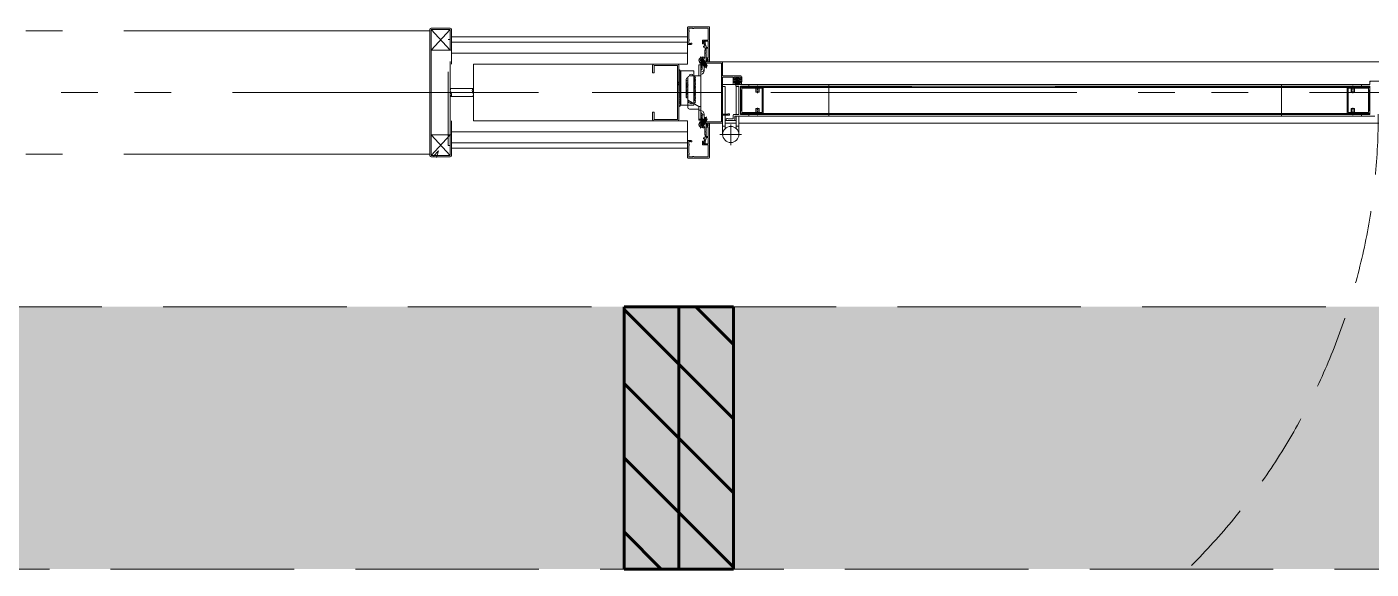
# Model space of a CAD drawing. Units: millimetres at full size. Extents: x -22551 to 92397, y -19340 to 14894.
# Drawn here: x 9241 to 10778, y 2119 to 2739 of the extents above; entities that cross this region are included whole.
import ezdxf

# ---------------------------------------------------------------- set-up
doc = ezdxf.new("R2010")
doc.units = ezdxf.units.MM
doc.header["$LTSCALE"] = 70
for name, pattern in [('CHAIN1', [8, 5, -1, 1, -1]), ('DASHED1', [1.8, 1.2, -0.6]), ('DASHED3', [4, 3, -1]), ('DOUBLE_CHAIN1', [8.8, 5, -1, 0.6, -0.6, 0.6, -1])]:
    doc.linetypes.add(name, pattern=pattern)
for name, color, linetype, lineweight in [('1-2_階なし_梁', 9, 'DASHED3', 15), ('2-0_通芯', 7, 'Continuous', 15), ('2-2_間仕切り芯', 7, 'DOUBLE_CHAIN1', 15), ('3-F_スリーブ', 1, 'Continuous', 60)]:
    doc.layers.add(name, color=color, linetype=linetype, lineweight=lineweight)

# ---------------------------------------------------------------- blocks, each defined once
blk = doc.blocks.new('グループ部品-125')
at = {"layer": '2-0_通芯'}
for p, q in [((9725.11, 2737.8), (9703.11, 2737.8)), ((9996.61, 2696.8), (9996.61, 2738.8)), ((9701.61, 2736.3), (9701.61, 2592.3)), ((9726.61, 2736.3), (9726.61, 2696.8)), ((9726.61, 2727.8), (9996.61, 2727.8)), ((9726.61, 2721.8), (9996.61, 2721.8)), ((9726.61, 2709.3), (9996.61, 2709.3)), ((10000.86, 2719.3), (9997.11, 2719.3)), ((9751.61, 2696.8), (9751.61, 2631.8)), ((9751.61, 2696.8), (9996.61, 2696.8)), ((9956.61, 2686.8), (9956.61, 2695.2)), ((9958.21, 2696.8), (9985.01, 2696.8)), ((9986.61, 2695.2), (9986.61, 2633.4)), ((10009.31, 2695.8), (10009.31, 2683.3)), ((10011.61, 2695.8), (10009.31, 2695.8)), ((10009.88, 2699.95), (10009.4, 2700.97)), ((10015.94, 2703.45), (10009.88, 2699.95)), ((10013.49, 2700.69), (10011.03, 2704.95)), ((10014.97, 2702.08), (10011.55, 2700.1)), ((10011.59, 2700.03), (10012.03, 2700.03)), ((10011.61, 2699.3), (10036.61, 2699.3)), ((10011.61, 2690.3), (10011.61, 2699.3)), ((10011.61, 2695.8), (10011.61, 2632.8)), ((10011.66, 2700.4), (10011.76, 2700.23)), ((10011.94, 2699.42), (10015.02, 2702.01)), ((10011.94, 2699.42), (10012.38, 2699.42)), ((10013.09, 2700.99), (10012.03, 2700.03)), ((10012.07, 2699.95), (10012.03, 2700.03)), ((10012.2, 2698.97), (10012.29, 2698.82)), ((10012.29, 2698.82), (10015.37, 2701.4)), ((10012.29, 2698.82), (10012.73, 2698.82)), ((10014.8, 2701.63), (10012.38, 2699.42)), ((10012.42, 2699.35), (10012.38, 2699.42)), ((10012.42, 2699.35), (10014.84, 2701.55)), ((10013.26, 2691.43), (10012.61, 2690.3)), ((10012.64, 2698.21), (10013.08, 2698.21)), ((10012.71, 2698), (10012.71, 2692.3)), ((10035.21, 2698), (10012.71, 2698)), ((10012.71, 2692.3), (10013.26, 2692.3)), ((10015.15, 2701.02), (10012.73, 2698.82)), ((10012.77, 2698.74), (10012.73, 2698.82)), ((10015.98, 2700.34), (10012.9, 2697.75)), ((10012.9, 2697.75), (10013.12, 2698.13)), ((10012.9, 2697.75), (10012.99, 2697.6)), ((10012.99, 2697.6), (10016.07, 2700.19)), ((10012.99, 2697.6), (10013.43, 2697.6)), ((10013.12, 2698.13), (10013.08, 2698.21)), ((10013.11, 2694.26), (10013.62, 2697.17)), ((10013.11, 2691.29), (10013.11, 2694.26)), ((10013.12, 2698.13), (10015.54, 2700.34)), ((10016.33, 2699.73), (10013.25, 2697.15)), ((10013.25, 2697.15), (10013.47, 2697.53)), ((10013.25, 2697.15), (10013.34, 2697)), ((10013.26, 2692.3), (10013.26, 2691.43)), ((10013.34, 2697), (10016.42, 2699.58)), ((10013.34, 2697), (10013.78, 2697)), ((10015.64, 2695.36), (10013.38, 2695.76)), ((10015.85, 2699.81), (10013.43, 2697.6)), ((10013.47, 2697.53), (10013.43, 2697.6)), ((10013.47, 2697.53), (10015.89, 2699.73)), ((10016.68, 2699.13), (10013.6, 2696.54)), ((10013.6, 2696.54), (10013.82, 2696.92)), ((10013.6, 2696.54), (10013.69, 2696.39)), ((10013.69, 2696.39), (10016.77, 2698.98)), ((10013.69, 2696.39), (10014.13, 2696.39)), ((10016.2, 2699.2), (10013.78, 2697)), ((10013.82, 2696.92), (10013.78, 2697)), ((10013.82, 2696.92), (10016.24, 2699.13)), ((10017.03, 2698.52), (10013.95, 2695.94)), ((10013.95, 2695.94), (10014.17, 2696.31)), ((10013.95, 2695.94), (10014.04, 2695.78)), ((10014.59, 2698.79), (10013.99, 2699.83)), ((10014.04, 2695.78), (10017.12, 2698.37)), ((10014.04, 2695.78), (10014.48, 2695.78)), ((10016.55, 2698.6), (10014.13, 2696.39)), ((10014.17, 2696.31), (10014.13, 2696.39)), ((10014.17, 2696.31), (10016.59, 2698.52)), ((10016.48, 2697.16), (10014.3, 2695.33)), ((10014.3, 2695.33), (10014.52, 2695.71)), ((10014.3, 2695.33), (10014.39, 2695.18)), ((10014.39, 2695.18), (10016.53, 2696.97)), ((10014.39, 2695.18), (10014.83, 2695.18)), ((10016.9, 2697.99), (10014.48, 2695.78)), ((10014.52, 2695.71), (10014.48, 2695.78)), ((10014.52, 2695.71), (10016.94, 2697.91)), ((10014.66, 2702.13), (10014.76, 2701.96)), ((10015.02, 2702.01), (10014.8, 2701.63)), ((10014.84, 2701.55), (10014.8, 2701.63)), ((10016.58, 2696.77), (10014.83, 2695.18)), ((10016.72, 2696.16), (10014.83, 2695.07)), ((10014.87, 2695.1), (10014.83, 2695.18)), ((10014.83, 2695.07), (10015.98, 2693.09)), ((10015.28, 2701.55), (10014.84, 2701.55)), ((10014.97, 2702.08), (10015.02, 2702.01)), ((10015.09, 2697.92), (10018.38, 2692.23)), ((10015.37, 2701.4), (10015.15, 2701.02)), ((10015.19, 2700.95), (10015.15, 2701.02)), ((10015.63, 2700.95), (10015.19, 2700.95)), ((10015.28, 2701.55), (10015.37, 2701.4)), ((10015.94, 2703.45), (10015.3, 2704.37)), ((10015.41, 2691.29), (10015.41, 2694.06)), ((10015.41, 2688.7), (10015.41, 2691.24)), ((10015.54, 2700.34), (10015.5, 2700.42)), ((10015.98, 2700.34), (10015.54, 2700.34)), ((10016.07, 2700.19), (10015.85, 2699.81)), ((10015.89, 2699.73), (10015.85, 2699.81)), ((10016.33, 2699.73), (10015.89, 2699.73)), ((10016.35, 2694.33), (10015.94, 2693.16)), ((10015.98, 2700.34), (10016.07, 2700.19)), ((10015.98, 2693.09), (10017.78, 2692.96)), ((10016.42, 2699.58), (10016.2, 2699.2)), ((10016.24, 2699.13), (10016.2, 2699.2)), ((10016.68, 2699.13), (10016.24, 2699.13)), ((10016.33, 2699.73), (10016.42, 2699.58)), ((10017.16, 2694.34), (10016.45, 2697.29)), ((10016.77, 2698.98), (10016.55, 2698.6)), ((10016.59, 2698.52), (10016.55, 2698.6)), ((10017.03, 2698.52), (10016.59, 2698.52)), ((10016.68, 2699.13), (10016.77, 2698.98)), ((10017.38, 2697.91), (10016.89, 2697.5)), ((10017.12, 2698.37), (10016.9, 2697.99)), ((10016.94, 2697.91), (10016.9, 2697.99)), ((10017.38, 2697.91), (10016.94, 2697.91)), ((10016.98, 2697.35), (10017.47, 2697.76)), ((10017.03, 2698.52), (10017.12, 2698.37)), ((10017.16, 2694.34), (10017.78, 2692.96)), ((10017.65, 2696.7), (10017.25, 2697.38)), ((10017.38, 2697.91), (10017.47, 2697.76)), ((10017.69, 2696.72), (10017.43, 2696.57)), ((10018.04, 2693.11), (10017.78, 2692.96)), ((10018.48, 2694.76), (10017.86, 2693.43)), ((10017.86, 2693.43), (10018.04, 2693.11)), ((10018.83, 2694.74), (10018.04, 2693.11)), ((10035.21, 2630.6), (10035.21, 2698)), ((11156.11, 2699.3), (10036.31, 2699.3)), ((10036.61, 2699.3), (10036.61, 2683.3)), ((9986.61, 2676.42), (9985.01, 2674.82)), ((9988.91, 2649.98), (9988.91, 2688.98)), ((9996.81, 2681.3), (9996.81, 2673.51)), ((10011.61, 2683.3), (9998.81, 2683.3)), ((10011.61, 2689.95), (10012.54, 2690.39)), ((10012.61, 2690.3), (10011.61, 2690.3)), ((10013.52, 2688.31), (10011.61, 2687.4)), ((10013.51, 2685.71), (10011.61, 2684.83)), ((10036.61, 2683.3), (10057.61, 2683.3)), ((10036.61, 2682), (10036.61, 2639.4)), ((10048.61, 2682), (10036.61, 2682)), ((10048.61, 2678.3), (10048.61, 2682)), ((10048.81, 2673.8), (10048.81, 2677.3)), ((10048.81, 2676.21), (10049.12, 2675.9)), ((10058.41, 2675.9), (10048.81, 2675.9)), ((10049.14, 2677.3), (10050.54, 2675.9)), ((10051.61, 2677.3), (10049.61, 2677.3)), ((10049.91, 2682), (10049.91, 2678.3)), ((10057.31, 2682), (10049.91, 2682)), ((10049.91, 2678.3), (10051.61, 2678.92)), ((10050.52, 2679.63), (10052.61, 2681.3)), ((10050.55, 2677.3), (10051.95, 2675.9)), ((10050.61, 2675.9), (10050.61, 2673.8)), ((10050.81, 2679.86), (10051.28, 2679.4)), ((10052.15, 2679.95), (10050.87, 2679.14)), ((10051.6, 2680.49), (10052.14, 2679.95)), ((10051.61, 2678.92), (10051.61, 2677.3)), ((10051.85, 2677.41), (10053.36, 2675.9)), ((10052.21, 2678.47), (10054.78, 2675.9)), ((10052.39, 2681.12), (10055, 2678.5)), ((10052.57, 2679.52), (10056.19, 2675.9)), ((10052.61, 2681.3), (10054.61, 2681.3)), ((10053.62, 2681.3), (10054.92, 2680)), ((10056.7, 2679.63), (10054.61, 2681.3)), ((10055.41, 2677.3), (10054.63, 2679.6)), ((10055.07, 2679.95), (10056.35, 2679.14)), ((10055.41, 2677.3), (10058.41, 2677.3)), ((10055.61, 2678.92), (10057.31, 2678.3)), ((10055.61, 2677.3), (10055.61, 2678.92)), ((10057.61, 2677.3), (10055.61, 2677.3)), ((10056.21, 2677.3), (10057.61, 2675.9)), ((10056.61, 2674.7), (10056.61, 2675.9)), ((10057.31, 2678.3), (10057.31, 2682)), ((10057.62, 2677.3), (10058.41, 2676.51)), ((10058.41, 2677.3), (10058.41, 2673.8)), ((10058.61, 2682.3), (10058.61, 2678.3)), ((10058.61, 2676.3), (10058.61, 2678.3)), ((10777.11, 2677.3), (10777.11, 2673.3)), ((10777.11, 2673.3), (10777.11, 2676.3)), ((9750.88, 2668.8), (9725.8, 2668.8)), ((10036.61, 2664.3), (9887.61, 2664.3)), ((9986.61, 2674.3), (9985.01, 2672.7)), ((9996.81, 2672.09), (9996.81, 2647.3)), ((10036.61, 2616.3), (10036.61, 2673.3)), ((10036.61, 2673.3), (10777.11, 2673.3)), ((10036.61, 2671.3), (10039.61, 2671.3)), ((10039.61, 2671.3), (10039.61, 2639.4)), ((10050.11, 2673.3), (10049.31, 2673.3)), ((10056.41, 2674.5), (10051.71, 2674.5)), ((10051.71, 2673.3), (10057.91, 2673.3)), ((10052.31, 2671.3), (10052.31, 2639.1)), ((10052.31, 2671.3), (10055.31, 2671.3)), ((10057.11, 2670.45), (10057.61, 2670.95)), ((10057.11, 2667.45), (10057.11, 2670.45)), ((10057.41, 2667.15), (10057.11, 2667.45)), ((10057.41, 2671.35), (10417.11, 2671.35)), ((10057.41, 2655.6), (10057.41, 2667.15)), ((10057.61, 2670.95), (10058.11, 2670.95)), ((10058.11, 2670.95), (10058.11, 2670.15)), ((10058.11, 2670.15), (10083.11, 2670.15)), ((10058.15, 2670.3), (10158.11, 2670.3)), ((10058.41, 2670.15), (10417.11, 2670.15)), ((10081.91, 2669.05), (10058.61, 2669.05)), ((10058.61, 2669.05), (10058.61, 2641.55)), ((10066.31, 2673.3), (10158.11, 2673.3)), ((10073.62, 2671.3), (10079.62, 2671.3)), ((10073.62, 2670.9), (10079.62, 2670.9)), ((10074.62, 2669.9), (10074.62, 2665.1)), ((10075.02, 2664.7), (10074.62, 2665.1)), ((10075.02, 2669.5), (10078.22, 2669.5)), ((10075.02, 2669.5), (10075.02, 2664.7)), ((10075.02, 2664.7), (10078.22, 2664.7)), ((10076.62, 2669.4), (10076.62, 2672.3)), ((10076.62, 2667.4), (10076.62, 2668.6)), ((10076.62, 2663.7), (10076.62, 2666.6)), ((10078.22, 2669.5), (10078.22, 2664.7)), ((10078.22, 2664.7), (10078.62, 2665.1)), ((10078.62, 2669.9), (10078.62, 2665.1)), ((10081.91, 2641.55), (10081.91, 2669.05)), ((10083.11, 2670.15), (10083.11, 2655.6)), ((10158.21, 2673.3), (10158.21, 2637.3)), ((10777.11, 2671.35), (10417.11, 2671.35)), ((10776.11, 2670.3), (10417.11, 2670.3)), ((10775.81, 2670.15), (10417.11, 2670.15)), ((10676.01, 2673.3), (10676.01, 2637.3)), ((10772.94, 2673.3), (10676.11, 2673.3)), ((10751.11, 2670.15), (10751.11, 2655.6)), ((10776.11, 2670.15), (10751.11, 2670.15)), ((10752.31, 2669.05), (10775.61, 2669.05)), ((10752.31, 2641.55), (10752.31, 2669.05)), ((10760.61, 2671.3), (10754.61, 2671.3)), ((10760.61, 2670.9), (10754.61, 2670.9)), ((10755.61, 2669.9), (10755.61, 2665.1)), ((10756.01, 2664.7), (10755.61, 2665.1)), ((10759.21, 2669.5), (10756.01, 2669.5)), ((10756.01, 2669.5), (10756.01, 2664.7)), ((10759.21, 2664.7), (10756.01, 2664.7)), ((10757.61, 2669.4), (10757.61, 2672.3)), ((10757.61, 2667.4), (10757.61, 2668.6)), ((10757.61, 2663.7), (10757.61, 2666.6)), ((10759.21, 2669.5), (10759.21, 2664.7)), ((10759.21, 2664.7), (10759.61, 2665.1)), ((10759.61, 2669.9), (10759.61, 2665.1)), ((10767.61, 2672.37), (10767.61, 2673.3)), ((10775.61, 2669.05), (10775.61, 2641.55)), ((10776.11, 2670.95), (10776.11, 2670.15)), ((10776.61, 2670.95), (10776.11, 2670.95)), ((10777.11, 2670.45), (10776.61, 2670.95)), ((10776.81, 2667.15), (10777.11, 2667.45)), ((10776.81, 2655.6), (10776.81, 2667.15)), ((9750.91, 2659.8), (9725.8, 2659.8)), ((9997.81, 2655.09), (10009.31, 2648.45)), ((10009.31, 2645.3), (9998.81, 2645.3)), ((10009.31, 2648.45), (10009.31, 2632.8)), ((10009.31, 2648.45), (10011.61, 2648.45)), ((10057.71, 2655.6), (10057.41, 2655.6)), ((10057.41, 2655), (10057.71, 2655)), ((10057.41, 2643.45), (10057.41, 2655)), ((10057.71, 2655), (10057.71, 2655.6)), ((10075.02, 2645.9), (10074.62, 2645.5)), ((10074.62, 2640.7), (10074.62, 2645.5)), ((10075.02, 2645.9), (10078.22, 2645.9)), ((10075.02, 2641.1), (10075.02, 2645.9)), ((10076.62, 2646.9), (10076.62, 2644)), ((10078.22, 2645.9), (10078.62, 2645.5)), ((10078.22, 2641.1), (10078.22, 2645.9)), ((10078.62, 2640.7), (10078.62, 2645.5)), ((10082.81, 2655.6), (10082.81, 2655)), ((10083.11, 2655.6), (10082.81, 2655.6)), ((10082.81, 2655), (10083.11, 2655)), ((10083.11, 2655), (10083.11, 2640.45)), ((10751.11, 2655.6), (10751.41, 2655.6)), ((10751.11, 2655), (10751.11, 2640.45)), ((10751.41, 2655), (10751.11, 2655)), ((10751.41, 2655.6), (10751.41, 2655)), ((10756.01, 2645.9), (10755.61, 2645.5)), ((10755.61, 2640.7), (10755.61, 2645.5)), ((10759.21, 2645.9), (10756.01, 2645.9)), ((10756.01, 2641.1), (10756.01, 2645.9)), ((10757.61, 2646.9), (10757.61, 2644)), ((10759.21, 2645.9), (10759.61, 2645.5)), ((10759.21, 2641.1), (10759.21, 2645.9)), ((10759.61, 2640.7), (10759.61, 2645.5)), ((10776.51, 2655.6), (10776.81, 2655.6)), ((10776.51, 2655), (10776.51, 2655.6)), ((10776.81, 2655), (10776.51, 2655)), ((10776.81, 2643.45), (10776.81, 2655)), ((9726.61, 2592.3), (9726.61, 2631.8)), ((9751.61, 2631.8), (9996.61, 2631.8)), ((9985.01, 2631.8), (9958.21, 2631.8)), ((9996.61, 2631.8), (9996.61, 2589.8)), ((10009.31, 2643.94), (10011.61, 2643.94)), ((10009.31, 2633.7), (10011.61, 2633.7)), ((10009.31, 2632.8), (10011.61, 2632.8)), ((10013.51, 2642.89), (10011.61, 2643.77)), ((10011.61, 2641.23), (10012.53, 2640.8)), ((10011.61, 2638.65), (10013.11, 2637.94)), ((10011.61, 2638.3), (10011.61, 2629.3)), ((10011.61, 2638.3), (10012.61, 2638.3)), ((10012.2, 2629.63), (10012.42, 2629.25)), ((10012.55, 2630.24), (10012.64, 2630.39)), ((10012.55, 2630.24), (10012.77, 2629.86)), ((10012.55, 2630.24), (10016.33, 2628.87)), ((10012.61, 2638.3), (10013.26, 2637.17)), ((10012.64, 2630.39), (10013.08, 2630.39)), ((10016.42, 2629.02), (10012.64, 2630.39)), ((10012.71, 2636.3), (10012.71, 2630.6)), ((10013.26, 2636.3), (10012.71, 2636.3)), ((10012.71, 2630.6), (10035.21, 2630.6)), ((10012.77, 2629.86), (10012.73, 2629.78)), ((10015.89, 2628.87), (10012.77, 2629.86)), ((10012.9, 2630.84), (10012.99, 2631)), ((10012.9, 2630.84), (10013.12, 2630.47)), ((10012.9, 2630.84), (10016.68, 2629.47)), ((10012.99, 2631), (10013.43, 2631)), ((10016.77, 2629.62), (10012.99, 2631)), ((10013.12, 2630.47), (10013.08, 2630.39)), ((10013.08, 2630.39), (10016.2, 2629.4)), ((10013.11, 2639.9), (10013.11, 2636.1)), ((10015.41, 2638.82), (10013.11, 2638.82)), ((10013.11, 2636.1), (10013.93, 2631.43)), ((10016.24, 2629.47), (10013.12, 2630.47)), ((10013.25, 2631.45), (10013.34, 2631.6)), ((10013.25, 2631.45), (10013.47, 2631.07)), ((10013.25, 2631.45), (10017.03, 2630.08)), ((10013.26, 2637.17), (10013.26, 2636.3)), ((10013.34, 2631.6), (10013.78, 2631.6)), ((10017.12, 2630.23), (10013.34, 2631.6)), ((10013.47, 2631.07), (10013.43, 2631)), ((10013.43, 2631), (10016.55, 2630)), ((10016.59, 2630.08), (10013.47, 2631.07)), ((10013.6, 2632.06), (10013.69, 2632.21)), ((10013.6, 2632.06), (10013.82, 2631.68)), ((10013.6, 2632.06), (10017.38, 2630.68)), ((10013.69, 2632.21), (10014.13, 2632.21)), ((10017.47, 2630.84), (10013.69, 2632.21)), ((10013.82, 2631.68), (10013.78, 2631.6)), ((10013.78, 2631.6), (10016.9, 2630.61)), ((10016.94, 2630.68), (10013.82, 2631.68)), ((10013.93, 2631.43), (10016.2, 2631.83)), ((10013.95, 2632.66), (10014.04, 2632.81)), ((10013.95, 2632.66), (10014.17, 2632.28)), ((10013.95, 2632.66), (10014.55, 2632.44)), ((10014.59, 2629.81), (10013.99, 2628.77)), ((10014.64, 2632.6), (10014.04, 2632.81)), ((10014.17, 2632.28), (10014.13, 2632.21)), ((10014.13, 2632.21), (10017.25, 2631.21)), ((10017.29, 2631.29), (10014.17, 2632.28)), ((10014.88, 2633.5), (10014.48, 2632.81)), ((10014.83, 2633.53), (10015.09, 2633.38)), ((10017.16, 2634.26), (10014.96, 2632.17)), ((10015.06, 2632.26), (10017.73, 2631.29)), ((10015.09, 2630.68), (10018.38, 2636.36)), ((10017.82, 2631.44), (10015.2, 2632.39)), ((10015.35, 2632.54), (10017.6, 2631.82)), ((10015.41, 2639.9), (10015.41, 2636.3)), ((10015.41, 2636.3), (10016.2, 2631.83)), ((10015.8, 2632.97), (10017.69, 2631.88)), ((10015.98, 2635.51), (10017.78, 2635.63)), ((10016.14, 2635.19), (10017.6, 2635.32)), ((10016.24, 2629.47), (10016.2, 2629.4)), ((10016.68, 2629.47), (10016.24, 2629.47)), ((10016.59, 2630.08), (10016.55, 2630)), ((10016.77, 2629.62), (10016.55, 2630)), ((10017.03, 2630.08), (10016.59, 2630.08)), ((10016.68, 2629.47), (10016.77, 2629.62)), ((10016.94, 2630.68), (10016.9, 2630.61)), ((10017.12, 2630.23), (10016.9, 2630.61)), ((10017.38, 2630.68), (10016.94, 2630.68)), ((10017.03, 2630.08), (10017.12, 2630.23)), ((10017.16, 2634.26), (10018.04, 2635.48)), ((10017.29, 2631.29), (10017.25, 2631.21)), ((10017.47, 2630.84), (10017.25, 2631.21)), ((10017.73, 2631.29), (10017.29, 2631.29)), ((10017.38, 2630.68), (10017.47, 2630.84)), ((10017.57, 2633.56), (10018.8, 2633.79)), ((10017.6, 2635.32), (10017.78, 2635.63)), ((10017.64, 2631.9), (10017.6, 2631.82)), ((10017.82, 2631.44), (10017.6, 2631.82)), ((10017.69, 2631.88), (10018.83, 2633.86)), ((10017.73, 2631.29), (10017.82, 2631.44)), ((10017.78, 2635.63), (10018.04, 2635.48)), ((10018.83, 2633.86), (10018.04, 2635.48)), ((10036.61, 2639.4), (10042.61, 2639.4)), ((10036.61, 2638.3), (10036.61, 2629.3)), ((10044.61, 2638.3), (10036.61, 2638.3)), ((10039.61, 2638.3), (10039.61, 2623.03)), ((10041.87, 2632.3), (10049.62, 2632.3)), ((10042.61, 2639.4), (10042.91, 2639.7)), ((10042.91, 2639.7), (10044.61, 2639.7)), ((10044.61, 2639.7), (10044.61, 2638.3)), ((10052.31, 2637.3), (10052.31, 2623.03)), ((10158.21, 2637.3), (10055.31, 2637.3)), ((10055.31, 2637.3), (10055.31, 2616.3)), ((10057.11, 2643.15), (10057.41, 2643.45)), ((10057.11, 2640.15), (10057.11, 2643.15)), ((10057.61, 2639.65), (10057.11, 2640.15)), ((10417.11, 2639.25), (10057.41, 2639.25)), ((10058.11, 2639.65), (10057.61, 2639.65)), ((10058.11, 2640.45), (10058.11, 2639.65)), ((10083.11, 2640.45), (10058.11, 2640.45)), ((10058.41, 2640.45), (10417.11, 2640.45)), ((10058.41, 2640.3), (10417.11, 2640.3)), ((10058.61, 2641.55), (10081.91, 2641.55)), ((10066.31, 2637.3), (10417.11, 2637.3)), ((10073.62, 2639.7), (10079.62, 2639.7)), ((10073.62, 2639.3), (10079.62, 2639.3)), ((10075.02, 2641.1), (10078.22, 2641.1)), ((10076.62, 2643.2), (10076.62, 2642)), ((10076.62, 2641.2), (10076.62, 2638.3)), ((10775.81, 2640.45), (10417.11, 2640.45)), ((10775.81, 2640.3), (10417.11, 2640.3)), ((10777.11, 2639.25), (10417.11, 2639.25)), ((10779.61, 2637.3), (10417.11, 2637.3)), ((10751.11, 2640.45), (10776.11, 2640.45)), ((10775.61, 2641.55), (10752.31, 2641.55)), ((10760.61, 2639.7), (10754.61, 2639.7)), ((10760.61, 2639.3), (10754.61, 2639.3)), ((10759.21, 2641.1), (10756.01, 2641.1)), ((10757.61, 2643.2), (10757.61, 2642)), ((10757.61, 2641.2), (10757.61, 2638.3)), ((10776.11, 2640.45), (10776.11, 2639.65)), ((10776.11, 2639.65), (10776.61, 2639.65)), ((10776.61, 2639.65), (10777.11, 2640.15)), ((10777.11, 2643.15), (10776.81, 2643.45)), ((9725.11, 2615.8), (9726.61, 2615.8)), ((9725.11, 2592.3), (9725.11, 2615.8)), ((9726.61, 2619.3), (9996.61, 2619.3)), ((10009.88, 2628.65), (10009.4, 2627.63)), ((10009.88, 2628.65), (10015.94, 2625.15)), ((10013.49, 2627.91), (10011.03, 2623.65)), ((10011.55, 2628.5), (10011.59, 2628.57)), ((10011.55, 2628.5), (10014.97, 2626.52)), ((10015.37, 2627.2), (10011.59, 2628.57)), ((10011.59, 2628.57), (10012.03, 2628.57)), ((10036.61, 2629.3), (10011.61, 2629.3)), ((10011.66, 2628.2), (10011.76, 2628.37)), ((10011.85, 2629.03), (10011.94, 2629.18)), ((10011.85, 2629.03), (10012.07, 2628.65)), ((10015.72, 2627.8), (10011.94, 2629.18)), ((10011.94, 2629.18), (10012.38, 2629.18)), ((10012.07, 2628.65), (10012.03, 2628.57)), ((10012.03, 2628.57), (10015.15, 2627.58)), ((10015.19, 2627.65), (10012.07, 2628.65)), ((10012.42, 2629.25), (10012.38, 2629.18)), ((10012.38, 2629.18), (10015.5, 2628.18)), ((10013.43, 2627.41), (10014.8, 2626.97)), ((10014.66, 2626.47), (10014.76, 2626.64)), ((10014.84, 2627.05), (10014.8, 2626.97)), ((10015.02, 2626.59), (10014.8, 2626.97)), ((10015.19, 2627.65), (10015.15, 2627.58)), ((10015.37, 2627.2), (10015.15, 2627.58)), ((10015.94, 2625.15), (10015.3, 2624.23)), ((10015.54, 2628.26), (10015.5, 2628.18)), ((10015.72, 2627.8), (10015.5, 2628.18)), ((10015.63, 2627.65), (10015.72, 2627.8)), ((10015.89, 2628.87), (10015.85, 2628.79)), ((10016.07, 2628.41), (10015.85, 2628.79)), ((10016.33, 2628.87), (10015.89, 2628.87)), ((10016.42, 2629.02), (10016.2, 2629.4)), ((10016.33, 2628.87), (10016.42, 2629.02)), ((10033.61, 2616.3), (10058.18, 2616.3)), ((10052.31, 2629.3), (10039.61, 2629.3)), ((10045.96, 2627.88), (10045.96, 2603.96)), ((10417.11, 2629.3), (10055.31, 2629.3)), ((11156.11, 2629.3), (10417.11, 2629.3)), ((9726.61, 2606.8), (9996.61, 2606.8)), ((9726.61, 2600.8), (9996.61, 2600.8)), ((10000.86, 2609.3), (9997.11, 2609.3)), ((9703.11, 2592.3), (9725.11, 2592.3)), ((9703.11, 2590.8), (9725.11, 2590.8)), ((9711.7, 2597.72), (9705.97, 2591.67)), ((9711.7, 2597.72), (9709.4, 2589.97))]:
    blk.add_line(p, q, dxfattribs=at)
at = {"layer": '2-0_通芯', "linetype": 'DOUBLE_CHAIN1'}
for p, q in [((9701.61, 2734.8), (4411.61, 2734.8)), ((9703.11, 2712.8), (9725.11, 2736.3)), ((9725.11, 2712.8), (9703.11, 2736.3)), ((9725.11, 2712.8), (9703.11, 2712.8)), ((3315.88, 2664.3), (20906.61, 2664.3)), ((9725.11, 2615.8), (9703.11, 2615.8)), ((9703.11, 2592.3), (9725.11, 2615.8)), ((9725.11, 2592.3), (9703.11, 2615.8)), ((9701.61, 2593.8), (4411.61, 2593.8))]:
    blk.add_line(p, q, dxfattribs=at)
at = {"layer": '2-0_通芯', "linetype": 'DASHED1'}
for p, q in [((9722.81, 2603.8), (9722.81, 2724.8)), ((9725.11, 2724.8), (9722.81, 2724.8)), ((9725.11, 2615.8), (9725.11, 2712.8)), ((9722.81, 2603.8), (9725.11, 2603.8))]:
    blk.add_line(p, q, dxfattribs=at)
at = {"layer": '2-0_通芯'}
for points in [[(9997.11, 2739.3), (10021.11, 2739.3), (10021.61, 2738.8)], [(9997.91, 2737.5), (9997.91, 2735.32), (9998.03, 2735.09)], [(10002.32, 2737.88), (10002.09, 2738), (9998.41, 2738)], [(10019.71, 2738), (10004.14, 2738), (10003.9, 2737.88)], [(10018.21, 2715.8), (10020.21, 2715.8), (10020.21, 2723), (10014.81, 2723), (10014.81, 2720.97), (10015.21, 2720.4), (10015.21, 2719.9), (10013.81, 2719.9), (10013.81, 2724), (10020.21, 2724), (10020.21, 2737.5)], [(10021.61, 2738.8), (10021.61, 2699.3), (10017.06, 2699.3)], [(9703.11, 2592.3), (9703.11, 2736.3), (9725.11, 2736.3)], [(9725.11, 2736.3), (9725.11, 2712.8), (9726.61, 2712.8)], [(9998.03, 2733.51), (9997.91, 2733.27), (9997.91, 2725.32), (9998.03, 2725.09)], [(9998.03, 2723.51), (9997.91, 2723.27), (9997.91, 2721)], [(10015.78, 2722.75), (10014.66, 2720.81), (10015.46, 2720.59), (10016.36, 2717.2), (10015.31, 2717.2)], [(10017.71, 2709.76), (10017.71, 2716.81), (10016.71, 2720.54), (10016.71, 2722.5)], [(9998.41, 2720.5), (10000.13, 2720.5), (10000.34, 2720.59)], [(10016.51, 2715), (10016.51, 2712.6), (10016.21, 2712.3), (10016.21, 2703.6), (10013.3, 2701.92), (10013.2, 2701.72), (10012.73, 2701.45), (10012.51, 2701.46), (10009.7, 2699.84), (10010.82, 2697.9), (10011.61, 2697.9), (10011.61, 2699.3), (10013.76, 2699.3), (10016.23, 2700.73), (10017.06, 2699.3)], [(10019.12, 2702.09), (10018.84, 2700.5), (10017.71, 2700.5), (10017.71, 2708.84), (10017.59, 2709.02), (10017.59, 2709.57), (10017.71, 2709.76)], [(10017.71, 2701.24), (10017.94, 2703.8), (10020.21, 2703.8), (10020.21, 2714.8), (10018.21, 2714.8)], [(9956.61, 2633.4), (9956.61, 2641.8), (9958.21, 2641.8), (9958.21, 2633.4), (9985.01, 2633.4), (9985.01, 2695.2), (9958.21, 2695.2), (9958.21, 2686.8), (9956.61, 2686.8)], [(10009.95, 2702.72), (10011.64, 2701.6), (10012.94, 2701.65)], [(10011.55, 2700.1), (10011.59, 2700.03), (10011.97, 2700.35)], [(10014.55, 2701.84), (10011.85, 2699.57), (10011.94, 2699.42)], [(10011.85, 2699.57), (10012.07, 2699.95), (10013.43, 2701.19)], [(10015.28, 2701.55), (10012.2, 2698.97), (10012.42, 2699.35)], [(10015.63, 2700.95), (10012.55, 2698.36), (10012.64, 2698.21), (10015.72, 2700.79)], [(10012.55, 2698.36), (10012.77, 2698.74), (10015.19, 2700.95)], [(10013.5, 2704.77), (10013.63, 2702.75), (10012.94, 2701.65)], [(10015.63, 2700.95), (10015.72, 2700.79), (10015.5, 2700.42), (10013.08, 2698.21)], [(10015.41, 2694.06), (10015.89, 2696.77), (10013.62, 2697.17)], [(10017.21, 2694.25), (10016.35, 2694.33), (10015.53, 2695.48)], [(10017.86, 2693.43), (10016.9, 2697.48), (10018.48, 2694.76)], [(10017.47, 2697.76), (10017.25, 2697.38), (10017.06, 2697.21)], [(10017.69, 2696.72), (10018.83, 2694.74), (10018.48, 2694.76)], [(10020.11, 2699.3), (10020.11, 2702.7), (10018.98, 2702.7), (10018.7, 2701.11)], [(10048.81, 2677.3), (10051.81, 2677.3), (10052.59, 2679.6)], [(10777.11, 2677.3), (10795.61, 2677.3), (10795.61, 2673.3), (10897.21, 2673.3), (10897.21, 2637.3)], [(10052.59, 2671.37), (10055.19, 2671.37), (10055.19, 2655.96), (10055.33, 2655.77), (10055.33, 2654.82), (10055.19, 2654.63), (10055.19, 2639.23), (10049.69, 2639.23)], [(10066.62, 2672.37), (10066.62, 2673.3), (10052.59, 2673.3)], [(10065.62, 2639.23), (10057.12, 2639.23), (10057.12, 2671.37), (10061.83, 2671.37), (10061.83, 2671.67), (10062.43, 2671.67), (10062.43, 2671.37), (10062.83, 2671.37), (10062.83, 2671.67), (10063.43, 2671.67), (10063.43, 2671.37), (10065.62, 2671.37)], [(10075.02, 2669.5), (10073.62, 2670.9), (10073.62, 2671.3)], [(10078.22, 2669.5), (10079.62, 2670.9), (10079.62, 2671.3)], [(10756.01, 2669.5), (10754.61, 2670.9), (10754.61, 2671.3)], [(10759.21, 2669.5), (10760.61, 2670.9), (10760.61, 2671.3)], [(10768.61, 2639.23), (10777.11, 2639.23), (10777.11, 2671.37), (10772.41, 2671.37), (10772.41, 2671.67), (10771.81, 2671.67), (10771.81, 2671.37), (10771.41, 2671.37), (10771.41, 2671.67), (10770.81, 2671.67), (10770.81, 2671.37), (10768.61, 2671.37)], [(10016.51, 2613.6), (10016.51, 2616), (10016.21, 2616.3), (10016.21, 2625), (10013.3, 2626.68), (10013.2, 2626.87), (10012.73, 2627.15), (10012.51, 2627.14), (10009.7, 2628.76), (10010.82, 2630.7), (10011.61, 2630.7)], [(10012.2, 2629.63), (10015.98, 2628.26), (10016.07, 2628.41), (10012.29, 2629.78)], [(10012.2, 2629.63), (10012.29, 2629.78), (10012.73, 2629.78), (10015.85, 2628.79)], [(10014.04, 2632.81), (10014.48, 2632.81), (10014.72, 2632.74)], [(10017.6, 2635.32), (10014.57, 2632.47), (10016.14, 2635.19)], [(10014.83, 2633.53), (10015.98, 2635.51), (10016.14, 2635.19)], [(10017.21, 2634.35), (10017.57, 2633.56), (10016.99, 2632.28)], [(10055.31, 2625.8), (10052.31, 2625.8), (10052.31, 2632.3), (10039.61, 2632.3), (10039.61, 2625.8), (10036.61, 2625.8)], [(10048.69, 2638.23), (10048.69, 2634.23), (10042.92, 2634.23)], [(10050.62, 2633.3), (10050.62, 2637.3), (10066.62, 2637.3), (10066.62, 2638.23)], [(10075.02, 2641.1), (10073.62, 2639.7), (10073.62, 2639.3)], [(10078.22, 2641.1), (10079.62, 2639.7), (10079.62, 2639.3)], [(10756.01, 2641.1), (10754.61, 2639.7), (10754.61, 2639.3)], [(10759.21, 2641.1), (10760.61, 2639.7), (10760.61, 2639.3)], [(10782.65, 2637.3), (10767.61, 2637.3), (10767.61, 2638.23)], [(10009.95, 2625.88), (10011.64, 2627), (10012.94, 2626.95)], [(10011.61, 2629.3), (10013.76, 2629.3), (10016.23, 2627.87), (10017.06, 2629.3)], [(10011.85, 2629.03), (10015.63, 2627.65), (10015.19, 2627.65)], [(10011.97, 2628.25), (10015.28, 2627.05), (10015.37, 2627.2)], [(10015.98, 2628.26), (10015.54, 2628.26), (10012.42, 2629.25)], [(10013.5, 2623.83), (10013.63, 2625.85), (10012.94, 2626.95)], [(10015.28, 2627.05), (10014.84, 2627.05), (10013.09, 2627.61)], [(10014.97, 2626.52), (10015.02, 2626.59), (10014.55, 2626.76)], [(10017.71, 2618.84), (10017.71, 2611.79), (10016.71, 2608.06), (10016.71, 2606.1)], [(10021.61, 2589.8), (10021.61, 2629.3), (10017.06, 2629.3)], [(10019.12, 2626.51), (10018.84, 2628.1), (10017.71, 2628.1), (10017.71, 2619.76), (10017.59, 2619.57), (10017.59, 2619.02), (10017.71, 2618.84)], [(10017.71, 2627.36), (10017.94, 2624.8), (10020.21, 2624.8), (10020.21, 2613.8), (10018.21, 2613.8)], [(10020.11, 2629.3), (10020.11, 2625.9), (10018.98, 2625.9), (10018.7, 2627.49)], [(9998.03, 2605.09), (9997.91, 2605.32), (9997.91, 2607.6)], [(9998.03, 2595.09), (9997.91, 2595.32), (9997.91, 2603.27), (9998.03, 2603.51)], [(9998.41, 2608.1), (10000.13, 2608.1), (10000.34, 2608.01)], [(10018.21, 2612.8), (10020.21, 2612.8), (10020.21, 2605.6), (10014.81, 2605.6), (10014.81, 2607.63), (10015.21, 2608.2), (10015.21, 2608.7), (10013.81, 2608.7), (10013.81, 2604.6), (10020.21, 2604.6), (10020.21, 2591.1)], [(10015.78, 2605.85), (10014.66, 2607.79), (10015.46, 2608.01), (10016.36, 2611.4), (10015.31, 2611.4)], [(9997.11, 2589.3), (10021.11, 2589.3), (10021.61, 2589.8)], [(9997.91, 2591.1), (9997.91, 2593.27), (9998.03, 2593.51)], [(10002.32, 2590.71), (10002.09, 2590.6), (9998.41, 2590.6)], [(10019.71, 2590.6), (10004.14, 2590.6), (10003.9, 2590.71)]]:
    blk.add_lwpolyline(points, dxfattribs=at)
for points in [[(9986.61, 2649.98), (9986.61, 2688.98), (10003.61, 2688.98), (10003.61, 2649.98)], [(10066.62, 2671.3), (10252.61, 2671.3), (10252.61, 2670.3), (10066.62, 2670.3)], [(10066.62, 2639.3), (10252.61, 2639.3), (10252.61, 2640.3), (10066.62, 2640.3)]]:
    blk.add_lwpolyline(points, close=True, dxfattribs=at)
blk.add_circle((10045.96, 2616.3), 9.25, dxfattribs=at)
for centre, radius, start, end in [((9703.11, 2736.3), 1.5, 90, 180), ((9725.11, 2736.3), 1.5, 0, 90), ((9997.11, 2738.8), 0.5, 90.00001, 179.99999), ((9998.41, 2737.5), 0.5, 90.00001, 179.99999), ((10003.11, 2738.5), 1, 217.97987, 322.02013), ((10019.71, 2737.5), 0.5, 0.00001, 89.99999), ((9997.41, 2734.3), 1, 307.97987, 52.02013), ((9997.41, 2724.3), 1, 307.97987, 52.02013), ((10016.21, 2722.5), 0.5, 0, 150.00001), ((9997.11, 2719.8), 0.5, 180.00001, 269.99999), ((9998.41, 2721), 0.5, 180.00001, 269.99999), ((10000.86, 2720.05), 0.75, 270.00002, 134.41533), ((10015.31, 2716.7), 0.5, 89.99999, 270.00001), ((10015.31, 2715), 1.2, 0.00001, 89.99999), ((10018.21, 2715.3), 0.5, 89.99999, 270.00001), ((9958.21, 2695.2), 1.6, 90.00191, 180), ((9985.01, 2695.2), 1.6, 0, 90), ((10010.58, 2701.52), 1.3, 135.88085, 205), ((10016.11, 2696.16), 9, 104.11915, 135.88085), ((10011.23, 2700.15), 0.5, 30, 120), ((10012.11, 2691.29), 1, 295.33088, 0), ((10012.11, 2691.29), 3.3, 295.33088, 0), ((10014.23, 2703.62), 1.3, 35, 104.11915), ((10015.09, 2702.38), 0.5, 120, 210), ((10016.69, 2697.36), 0.248, 30, 197.19096), ((10018.21, 2701.2), 0.5, 175, 349.99999), ((10019.61, 2702), 0.5, 360, 170.00001), ((9986.61, 2688.38), 2, 336.42182, 90), ((9986.61, 2686.78), 2, 336.42182, 90), ((9986.61, 2685.18), 2, 336.42182, 90), ((9986.61, 2683.58), 2, 336.42182, 90), ((9986.61, 2681.98), 2, 336.42182, 90), ((9986.61, 2680.38), 2, 336.42182, 90), ((9986.61, 2678.78), 2, 336.42182, 90), ((9986.61, 2677.18), 2, 336.42182, 90), ((9986.61, 2675.58), 2, 336.42182, 90), ((9986.61, 2673.98), 2, 336.42182, 90), ((9996.81, 2679.3), 2, 90, 270), ((9996.81, 2677.7), 2, 156.42182, 270), ((9996.81, 2676.1), 2, 156.42182, 270), ((9998.81, 2681.3), 2, 90, 180), ((10000.61, 2683.3), 2, 0, 180), ((10003.61, 2680.94), 2, 336.42182, 90), ((10003.61, 2679.34), 2, 336.42182, 90), ((10003.61, 2677.74), 2, 336.42182, 90), ((10003.61, 2676.14), 2, 336.42182, 90), ((10003.61, 2674.54), 2, 336.42182, 90), ((10012.11, 2688.7), 3.3, 295, 0), ((10049.61, 2678.3), 1, 180, 270), ((10050.71, 2679.4), 0.3, 128.58965, 302.24754), ((10052.31, 2679.7), 0.3, 341.20266, 122.24754), ((10054.91, 2679.7), 0.3, 57.75246, 198.79734), ((10056.51, 2679.4), 0.3, 237.75246, 51.41035), ((10057.61, 2682.3), 1, 0, 90), ((10057.61, 2678.3), 1, 270, 0), ((10778.11, 2676.3), 1, 90, 180), ((9729.12, 2666.57), 4, 146.08709, 219.84902), ((9729.12, 2662.03), 4, 145.43112, 214.5133), ((9722.55, 2662.06), 4, 324.88675, 29.04061), ((9754.26, 2666.57), 4, 146.30993, 214.95065), ((9747.61, 2666.5), 4, 326.58342, 35.10845), ((9747.61, 2662.06), 4, 325.53716, 33.55494), ((9986.61, 2672.38), 2, 336.42182, 90), ((9986.61, 2670.78), 2, 336.42182, 90), ((9986.61, 2669.18), 2, 336.42182, 90), ((9986.61, 2667.58), 2, 336.42182, 90), ((9986.61, 2665.98), 2, 336.42182, 90), ((9986.61, 2664.38), 2, 336.42182, 90), ((9986.61, 2662.78), 2, 336.42182, 90), ((9986.61, 2661.18), 2, 336.42182, 90), ((9986.61, 2659.58), 2, 336.42182, 90), ((9996.81, 2674.5), 2, 156.42182, 270), ((9996.81, 2672.9), 2, 156.42182, 270), ((9996.81, 2671.3), 2, 156.42182, 270), ((9996.81, 2669.7), 2, 156.42182, 270), ((9996.81, 2668.1), 2, 156.42182, 270), ((9996.81, 2666.5), 2, 156.42182, 270), ((9996.81, 2664.9), 2, 156.42182, 270), ((9996.81, 2663.3), 2, 156.42182, 270), ((9996.81, 2661.7), 2, 156.42182, 270), ((9996.81, 2660.1), 2, 156.42182, 270), ((9996.11, 2672.8), 1, 314.427, 45.573), ((10003.61, 2672.94), 2, 336.42182, 90), ((10003.61, 2671.34), 2, 336.42182, 90), ((10003.61, 2669.74), 2, 336.42182, 90), ((10003.61, 2668.14), 2, 336.42182, 90), ((10003.61, 2666.54), 2, 336.42182, 90), ((10003.61, 2664.94), 2, 336.42182, 90), ((10003.61, 2663.34), 2, 336.42182, 90), ((10003.61, 2661.74), 2, 336.42182, 90), ((10003.61, 2660.14), 2, 336.42182, 90), ((10003.61, 2658.54), 2, 336.42182, 90), ((10049.31, 2673.8), 0.5, 180, 270), ((10050.11, 2673.8), 0.5, 270, 0), ((10051.71, 2673.9), 0.6, 90, 270), ((10052.59, 2672.33), 0.965, 90, 270), ((10056.41, 2674.7), 0.2, 270, 0), ((10057.91, 2673.8), 0.5, 270, 0), ((10065.62, 2672.37), 1, 270, 0), ((10768.61, 2672.37), 1, 180, 270), ((9986.61, 2657.98), 2, 336.42182, 90), ((9986.61, 2656.38), 2, 336.42182, 90), ((9986.61, 2654.78), 2, 336.42182, 90), ((9986.61, 2653.18), 2, 336.42182, 90), ((9986.61, 2651.58), 2, 336.42182, 90), ((9986.61, 2649.98), 2, 270, 90), ((9998.81, 2656.82), 2, 180, 240), ((9998.81, 2647.3), 2, 180, 270), ((9999.41, 2654.17), 2, 149.98486, 329.98486), ((10000.79, 2653.37), 2, 216.40668, 329.98486), ((10003.61, 2656.94), 2, 336.42182, 90), ((10003.61, 2655.34), 2, 336.42182, 90), ((10003.61, 2653.74), 2, 270, 90), ((9958.21, 2633.4), 1.6, 180, 270), ((9985.01, 2633.4), 1.6, 270, 0), ((10012.11, 2639.9), 1, 0, 65), ((10012.11, 2639.9), 3.3, 0, 65), ((10014.78, 2632.34), 0.248, 150, 317.19096), ((10041.87, 2633.55), 1.25, 32.95652, 270), ((10049.69, 2638.23), 1, 90, 180), ((10049.62, 2633.3), 1, 270, 0), ((10065.62, 2638.23), 1, 0, 90), ((10768.61, 2638.23), 1, 90, 180), ((10010.58, 2627.08), 1.3, 155, 224.11915), ((10016.11, 2632.44), 9, 224.11915, 255.88085), ((10011.23, 2628.45), 0.5, 240, 330), ((10014.23, 2624.97), 1.3, 255.88085, 325), ((10015.09, 2626.22), 0.5, 150, 240), ((10018.21, 2627.4), 0.5, 10.00001, 185), ((10019.61, 2626.6), 0.5, 189.99999, 0), ((9997.11, 2608.8), 0.5, 90.00001, 179.99999), ((9998.41, 2607.6), 0.5, 90.00001, 179.99999), ((9997.41, 2604.3), 1, 307.97987, 52.02013), ((10000.86, 2608.55), 0.75, 225.58467, 89.99998), ((10015.31, 2611.9), 0.5, 89.99999, 270.00001), ((10015.31, 2613.6), 1.2, 270.00001, 359.99999), ((10016.21, 2606.1), 0.5, 209.99999, 360), ((10018.21, 2613.3), 0.5, 89.99999, 270.00001), ((9703.11, 2592.3), 1.5, 180, 270), ((9725.11, 2592.3), 1.5, 270, 0), ((9997.11, 2589.8), 0.5, 180.00001, 269.99999), ((9998.41, 2591.1), 0.5, 180.00001, 269.99999), ((9997.41, 2594.3), 1, 307.97987, 52.02013), ((10003.11, 2590.1), 1, 37.97987, 142.02013), ((10019.71, 2591.1), 0.5, 270.00001, 359.99999)]:
    blk.add_arc(centre, radius, start, end, dxfattribs=at)
at = {"layer": '2-0_通芯', "linetype": 'DASHED1'}
blk.add_arc((10057.12, 2639.23), 729.54, 315, 0.00982, dxfattribs=at)

msp = doc.modelspace()

# ---------------------------------------------------------------- linework, layer by layer
at = {"layer": '1-2_階なし_梁', "color": 7}
msp.add_lwpolyline([(6536.61, 2119.3), (11286.61, 2119.3), (11286.61, 2419.3), (6536.61, 2419.3)], close=True, dxfattribs=at)
msp.add_lwpolyline([(6536.61, 2119.3), (11286.61, 2119.3), (11286.61, 2419.3), (6536.61, 2419.3)], close=True, dxfattribs=at)
at = {"layer": '1-2_階なし_梁'}
for points in [[(6536.61, 2419.3), (11286.61, 2119.3), (11286.61, 2419.3)], [(6536.61, 2419.3), (6536.61, 2119.3), (11286.61, 2119.3)]]:
    msp.add_solid(points, dxfattribs=at)
at = {"layer": '2-2_間仕切り芯'}
msp.add_line((3315.88, 2664.3), (20906.61, 2664.3), dxfattribs=at)
at = {"layer": '3-F_スリーブ'}
for p, q in [((9924.11, 2419.3), (9924.11, 2119.3)), ((9924.11, 2419.3), (10049.11, 2419.3)), ((9924.11, 2416.28), (10049.11, 2291.28)), ((10049.11, 2376.14), (10005.95, 2419.3)), ((10049.11, 2419.3), (10049.11, 2119.3)), ((9924.11, 2331.43), (10049.11, 2206.43)), ((9924.11, 2246.58), (10049.11, 2121.58)), ((9924.11, 2161.73), (9966.54, 2119.3)), ((9924.11, 2119.3), (10049.11, 2119.3))]:
    msp.add_line(p, q, dxfattribs=at)
at = {"layer": '3-F_スリーブ', "linetype": 'CHAIN1'}
msp.add_line((9986.61, 2419.3), (9986.61, 2119.3), dxfattribs=at)

# ---------------------------------------------------------------- block references
at = {"layer": '2-0_通芯'}
msp.add_blockref('グループ部品-125', (0, 0), dxfattribs=at)

doc.saveas('drawing.dxf')
